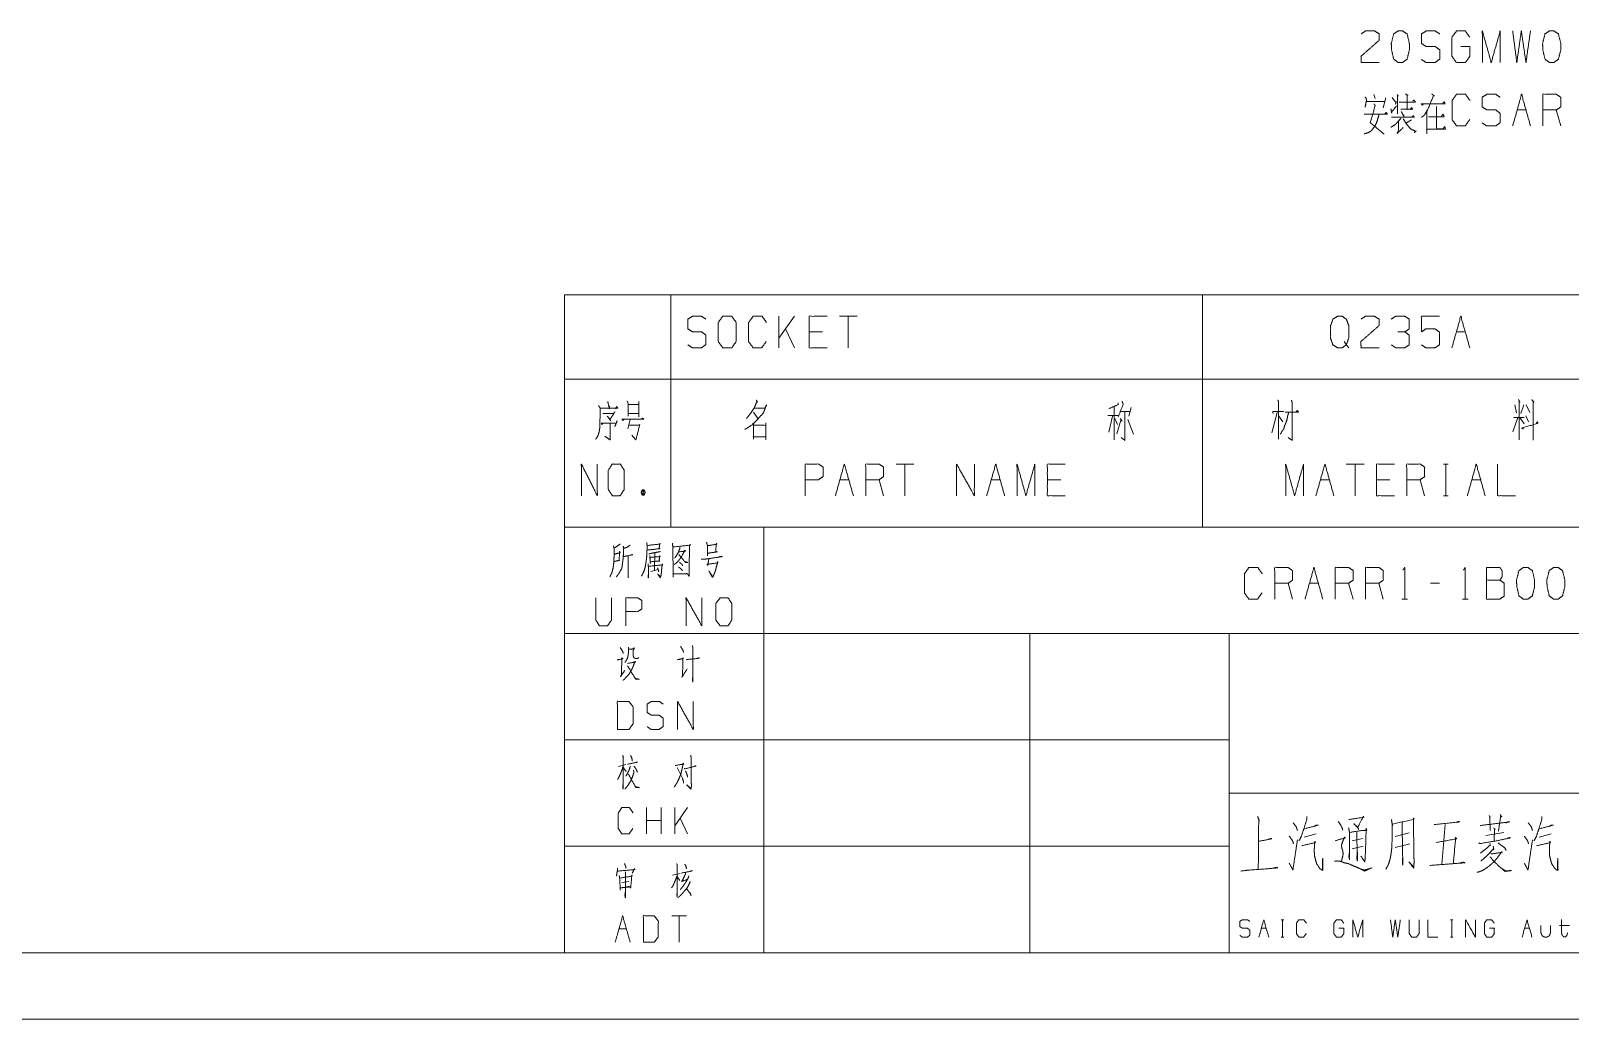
# Model space of a CAD drawing. Header units: millimetres. Extents: x 0 to 420, y 0 to 297.
# Drawn here: x 194.9 to 310.6, y 0 to 74.3 of the extents above; entities that cross this region are included whole.
import ezdxf

# ---------------------------------------------------------------- set-up
doc = ezdxf.new("R2010")
doc.units = ezdxf.units.MM
doc.layers.add('101', color=7, linetype='Continuous', true_color=0xffffff)

msp = doc.modelspace()

# ---------------------------------------------------------------- linework, layer by layer
at = {"layer": '101', "color": 72, "linetype": 'Continuous', "lineweight": 18}
for p, q in [((295.87, 69.51), (295.98, 69.21)), ((295.3, 68.99), (296.68, 68.99)), ((296.77, 69.26), (296.59, 68.51)), ((306.65, 68.36), (307.32, 68.36)), ((309.94, 67.16), (309.6, 68.36)), ((298.71, 67.61), (298.34, 67.39)), ((235, 54.46), (235, 48.11)), ((235, 54.46), (243, 54.46)), ((243, 54.46), (283, 54.46)), ((243, 54.46), (243, 48.11)), ((283, 54.46), (283, 48.11)), ((283, 54.46), (313, 54.46)), ((251.13, 50.48), (251.13, 52.85)), ((252.3, 52.85), (251.13, 51.2)), ((257.02, 52.85), (255.68, 52.85)), ((256.35, 52.85), (256.35, 50.48)), ((252.3, 50.48), (251.62, 51.9)), ((254.41, 51.68), (253.41, 51.68)), ((302.09, 51.68), (302.76, 51.68)), ((235, 48.11), (243, 48.11)), ((235, 48.11), (235, 37)), ((243, 48.11), (283, 48.11)), ((243, 48.11), (243, 37)), ((283, 48.11), (283, 37)), ((283, 48.11), (313, 48.11)), ((240.59, 46.45), (240.59, 45.3)), ((239.76, 46.22), (240.58, 46.22)), ((239.76, 45.53), (240.58, 45.53)), ((249.23, 45.65), (249.55, 45.17)), ((275.88, 45.4), (276.64, 45.4)), ((276.21, 45.35), (275.95, 44.13)), ((276.35, 46.08), (276.35, 43.55)), ((276.39, 45.17), (276.6, 44.7)), ((276.78, 45.68), (277.56, 45.68)), ((276.8, 45.17), (276.94, 44.95)), ((277.63, 45.98), (277.45, 45.35)), ((288.6, 45.62), (288.21, 44.08)), ((288.74, 45.35), (289.04, 44.9)), ((306.72, 45.25), (306.32, 44.17)), ((306.37, 45.25), (307.18, 45.25)), ((306.49, 46.18), (306.62, 45.6)), ((306.87, 45.25), (307.18, 44.77)), ((307.15, 46.18), (306.94, 45.53)), ((307.31, 45.37), (307.52, 44.92)), ((307.33, 46.2), (307.61, 45.62)), ((239.95, 45.08), (239.76, 44.38)), ((239.81, 44.65), (240.59, 44.65)), ((276.87, 45.12), (276.55, 44)), ((277.38, 45.08), (277.79, 43.98)), ((261.28, 41.74), (259.94, 41.74)), ((260.61, 41.74), (260.61, 39.36)), ((295.14, 41.74), (293.8, 41.74)), ((294.47, 41.74), (294.47, 39.36)), ((301.12, 41.74), (301.46, 41.74)), ((301.3, 41.74), (301.3, 39.36)), ((255.72, 40.56), (256.39, 40.56)), ((259, 39.36), (258.67, 40.56)), ((267.1, 40.56), (267.77, 40.56)), ((272.33, 40.56), (271.32, 40.56)), ((291.86, 40.56), (292.53, 40.56)), ((297.08, 40.56), (296.08, 40.56)), ((299.7, 39.36), (299.36, 40.56)), ((303.24, 40.56), (303.91, 40.56)), ((240.85, 39.81), (240.99, 39.39)), ((301.12, 39.36), (301.46, 39.36)), ((235, 37), (243, 37)), ((243, 37), (283, 37)), ((283, 37), (313, 37)), ((241.79, 35.05), (241.78, 33.74)), ((241.5, 33.66), (242.04, 33.81)), ((289.76, 31.58), (289.43, 32.78)), ((291.03, 32.78), (291.7, 32.78)), ((294.32, 31.58), (293.98, 32.78)), ((296.59, 31.58), (296.26, 32.78)), ((300.81, 32.78), (300.14, 32.78)), ((297.98, 31.58), (298.41, 31.58)), ((302.54, 31.58), (302.96, 31.58)), ((239.62, 19.15), (239.06, 19.01)), ((239.43, 18.9), (239.63, 18.63)), ((241.17, 13.94), (241.17, 15.91)), ((242.28, 13.94), (242.28, 15.91)), ((243.29, 13.94), (243.29, 15.91)), ((244.25, 15.91), (243.29, 14.54)), ((244.25, 13.94), (243.7, 15.12)), ((242.28, 14.94), (241.17, 14.94)), ((290.64, 13.69), (291.54, 13.94)), ((298.54, 14.01), (297.49, 13.73)), ((301.25, 14.63), (300.98, 11.62)), ((304.3, 13.8), (305.66, 14.04)), ((308.32, 13.69), (309.22, 13.94)), ((294.25, 13.42), (295.03, 13.59)), ((294.25, 12.8), (295.08, 13)), ((297.47, 12.9), (298.59, 13.18)), ((243.7, 10.96), (243.12, 10.84)), ((243.49, 10.67), (243.68, 10.43)), ((239.32, 10.28), (239.85, 10.36)), ((244.18, 7.77), (243.07, 7.77)), ((243.62, 7.77), (243.62, 5.8)), ((288.91, 7.48), (289.1, 7.48)), ((289.01, 7.48), (289.01, 6.17)), ((301.64, 7.48), (301.83, 7.48)), ((301.74, 7.48), (301.74, 6.17)), ((309.85, 7.04), (310.59, 7.04)), ((239.1, 6.79), (239.66, 6.79)), ((287.41, 6.84), (287.78, 6.84)), ((288.91, 6.17), (289.1, 6.17)), ((301.64, 6.17), (301.83, 6.17)), ((307.21, 6.84), (307.58, 6.84))]:
    msp.add_line(p, q, dxfattribs=at)
at = {"layer": '101', "color": 133, "linetype": 'Continuous', "lineweight": 18}
for p, q in [((235, 37), (235, 5)), ((235, 37), (415, 37)), ((250, 37), (250, 5)), ((235, 29), (415, 29)), ((270, 29), (270, 5)), ((285, 29), (285, 5)), ((235, 21), (285, 21)), ((285, 17), (394, 17)), ((235, 13), (285, 13)), ((25, 5), (415, 5)), ((235, 5), (415, 5)), ((0, 0), (420, 0))]:
    msp.add_line(p, q, dxfattribs=at)
at = {"layer": '101', "color": 72, "linetype": 'Continuous', "lineweight": 18}
for points, knots in [([(294.93, 74.08), (295.25, 74.3), (295.94, 74.3), (296.28, 74.08), (296.28, 73.6), (294.92, 72.4), (294.93, 71.93), (296.28, 71.93)], [0, 0, 0.069691, 0.192976, 0.265273, 0.350228, 0.674741, 0.759753, 1, 1]), ([(298.04, 71.93), (298.38, 72.18), (298.55, 72.88), (298.55, 73.35), (298.38, 74.08), (298.04, 74.3), (297.7, 74.3), (297.37, 74.08), (297.19, 73.35), (297.21, 72.88), (297.37, 72.18), (297.7, 71.93), (298.04, 71.93)], [0, 0, 0.067524, 0.18397, 0.260582, 0.380943, 0.446139, 0.500306, 0.565503, 0.685863, 0.762528, 0.878309, 0.945834, 1, 1]), ([(299.47, 72.15), (299.8, 71.93), (300.49, 71.93), (300.83, 72.18), (300.83, 72.88), (300.49, 73.13), (299.82, 73.13), (299.47, 73.35), (299.47, 74.08), (299.82, 74.3), (300.49, 74.3), (300.83, 74.08)], [0, 0, 0.068037, 0.184056, 0.254519, 0.372335, 0.442798, 0.555842, 0.62637, 0.748394, 0.818922, 0.931966, 1, 1]), ([(302.43, 73.13), (303.11, 73.13), (303.11, 72.4), (302.77, 71.93), (302.08, 71.93), (301.75, 72.4), (301.75, 73.83), (302.1, 74.3), (302.75, 74.3), (303.09, 73.83)], [0, 0, 0.103295, 0.214796, 0.30426, 0.410273, 0.49974, 0.718896, 0.809958, 0.910536, 1, 1]), ([(304.04, 71.93), (304.04, 74.3), (304.71, 71.93), (305.38, 74.3), (305.38, 71.93)], [0, 0, 0.245192, 0.5, 0.754808, 1, 1]), ([(306.32, 74.3), (306.63, 71.93), (306.97, 74.3), (307.32, 71.93), (307.66, 74.3)], [0, 0, 0.249745, 0.499742, 0.750003, 1, 1]), ([(309.42, 71.93), (309.76, 72.18), (309.94, 72.88), (309.94, 73.35), (309.76, 74.08), (309.42, 74.3), (309.09, 74.3), (308.75, 74.08), (308.57, 73.35), (308.59, 72.88), (308.75, 72.18), (309.09, 71.93), (309.42, 71.93)], [0, 0, 0.067524, 0.18397, 0.260582, 0.380943, 0.446139, 0.500306, 0.565503, 0.685863, 0.762528, 0.878309, 0.945834, 1, 1]), ([(297.62, 69.51), (297.74, 69.41), (297.65, 69.49), (297.65, 68.06)], [0, 0, 0.093575, 0.161754, 1, 1]), ([(298.25, 69.56), (298.45, 69.46), (298.38, 69.49), (298.38, 68.41), (297.9, 68.41), (298.82, 68.41), (298.71, 68.54), (298.62, 68.39)], [0, 0, 0.070461, 0.094632, 0.441073, 0.594867, 0.891065, 0.943891, 1, 1]), ([(300.23, 69.56), (300.44, 69.41), (300.37, 69.46), (299.91, 68.34), (299.73, 68.06), (299.65, 67.94), (299.45, 67.81)], [0, 0, 0.114303, 0.152408, 0.687106, 0.830944, 0.898298, 1, 1]), ([(303.09, 67.64), (302.75, 67.16), (302.1, 67.16), (301.76, 67.64), (301.76, 69.06), (302.1, 69.54), (302.77, 69.54), (303.11, 69.06)], [0, 0, 0.114567, 0.243365, 0.357935, 0.638584, 0.753154, 0.885433, 1, 1]), ([(304.02, 67.39), (304.36, 67.16), (305.05, 67.16), (305.38, 67.41), (305.38, 68.11), (305.05, 68.36), (304.38, 68.36), (304.02, 68.59), (304.02, 69.31), (304.38, 69.54), (305.05, 69.54), (305.38, 69.31)], [0, 0, 0.068034, 0.184053, 0.254519, 0.372335, 0.4428, 0.555845, 0.626369, 0.748394, 0.818919, 0.931963, 1, 1]), ([(308.59, 67.16), (308.59, 69.54), (309.6, 69.54), (309.94, 69.31), (309.94, 68.59), (309.6, 68.36), (308.59, 68.36)], [0, 0, 0.400951, 0.571036, 0.639277, 0.761674, 0.829915, 1, 1]), ([(295.23, 69.34), (295.34, 69.14), (295.22, 68.56)], [0, 0, 0.277924, 1, 1]), ([(295.89, 68.81), (295.98, 68.69), (295.61, 67.41), (296.65, 66.54)], [0, 0, 0.053862, 0.521062, 1, 1]), ([(297.16, 68.44), (297.23, 68.11), (297.21, 68.21), (297.58, 68.66)], [0, 0, 0.326887, 0.426695, 1, 1]), ([(297.25, 69.29), (297.55, 68.91), (297.55, 68.99), (297.51, 68.79)], [0, 0, 0.633423, 0.732282, 1, 1]), ([(297.79, 68.94), (299, 68.94), (298.89, 69.11), (298.8, 69.01)], [0, 0, 0.780463, 0.913335, 1, 1]), ([(299.61, 68.81), (299.52, 68.71), (299.45, 68.81), (301.24, 68.81), (301.17, 68.99), (301.06, 68.86)], [0, 0, 0.055755, 0.106916, 0.852672, 0.931517, 1, 1]), ([(299.86, 68.34), (299.86, 66.56), (299.86, 66.91), (301.27, 66.91), (301.2, 67.11), (301.09, 66.94), (300.6, 66.94), (300.6, 68.64), (300.6, 67.84), (299.98, 67.84), (301.17, 67.84), (301.08, 68.04), (300.95, 67.89)], [0, 0, 0.193638, 0.23182, 0.386074, 0.409216, 0.43154, 0.485529, 0.670984, 0.758257, 0.825744, 0.954935, 0.978789, 1, 1]), ([(295.15, 68.04), (296.88, 68.04), (296.81, 68.19), (296.7, 68.04)], [0, 0, 0.832092, 0.911755, 1, 1]), ([(296.26, 67.99), (296.12, 67.51), (296.01, 67.24), (295.71, 66.81), (295.48, 66.66), (295.15, 66.56)], [0, 0, 0.256042, 0.40831, 0.677216, 0.81898, 1, 1]), ([(297.92, 67.74), (297.63, 67.41), (297.49, 67.26), (297.16, 67.06)], [0, 0, 0.419151, 0.619719, 1, 1]), ([(297.21, 67.81), (298.92, 67.81), (298.84, 67.94), (298.75, 67.84)], [0, 0, 0.856803, 0.93331, 1, 1]), ([(297.72, 67.49), (297.72, 66.76), (297.62, 66.59), (298.09, 67.04)], [0, 0, 0.457256, 0.586308, 1, 1]), ([(297.95, 68.24), (298.09, 67.94), (298.13, 67.99), (298.13, 67.84)], [0, 0, 0.610916, 0.723703, 1, 1]), ([(298.09, 67.69), (298.34, 67.29), (298.64, 66.94), (299, 66.76), (299.07, 66.79), (298.92, 66.66)], [0, 0, 0.295858, 0.58601, 0.834127, 0.881293, 1, 1]), ([(244.28, 50.7), (244.62, 50.48), (245.31, 50.48), (245.64, 50.73), (245.64, 51.43), (245.31, 51.68), (244.63, 51.68), (244.28, 51.9), (244.28, 52.63), (244.63, 52.85), (245.31, 52.85), (245.64, 52.63)], [0, 0, 0.068034, 0.184053, 0.254519, 0.372335, 0.442801, 0.555845, 0.62637, 0.748394, 0.818919, 0.931963, 1, 1]), ([(246.91, 50.48), (247.58, 50.48), (247.92, 50.95), (247.92, 52.38), (247.58, 52.85), (246.91, 52.85), (246.56, 52.38), (246.56, 50.95), (246.91, 50.48)], [0, 0, 0.102684, 0.191619, 0.409477, 0.498411, 0.601095, 0.691619, 0.909477, 1, 1]), ([(250.18, 50.95), (249.84, 50.48), (249.19, 50.48), (248.85, 50.95), (248.85, 52.38), (249.19, 52.85), (249.86, 52.85), (250.2, 52.38)], [0, 0, 0.114567, 0.243366, 0.357935, 0.638584, 0.753154, 0.885433, 1, 1]), ([(254.75, 50.48), (253.41, 50.48), (253.41, 52.85), (254.75, 52.85)], [0, 0, 0.26539, 0.73461, 1, 1]), ([(293.65, 50.95), (293.81, 50.7), (293.48, 50.48), (293.14, 50.48), (292.8, 50.7), (292.63, 51.18), (292.63, 52.15), (292.8, 52.63), (293.14, 52.85), (293.48, 52.85), (293.81, 52.63), (293.99, 52.15), (293.99, 51.2), (293.81, 50.7), (293.99, 50.48)], [0, 0, 0.043279, 0.102317, 0.151367, 0.210407, 0.284429, 0.426831, 0.500853, 0.559894, 0.608944, 0.667982, 0.742004, 0.880755, 0.958211, 1, 1]), ([(294.92, 52.63), (295.24, 52.85), (295.93, 52.85), (296.27, 52.63), (296.27, 52.15), (294.9, 50.95), (294.92, 50.48), (296.27, 50.48)], [0, 0, 0.069691, 0.192979, 0.265274, 0.350227, 0.674741, 0.759752, 1, 1]), ([(298.21, 51.68), (298.54, 51.9), (298.54, 52.63), (298.21, 52.85), (297.52, 52.85), (297.18, 52.63)], [0, 0, 0.153872, 0.429851, 0.583723, 0.846122, 1, 1]), ([(299.46, 50.7), (299.79, 50.48), (300.48, 50.48), (300.82, 50.7), (300.82, 51.65), (300.48, 51.9), (299.79, 51.9), (299.46, 51.68), (299.46, 52.85), (300.82, 52.85)], [0, 0, 0.062229, 0.168345, 0.230571, 0.376816, 0.441264, 0.547379, 0.609609, 0.79049, 1, 1]), ([(297.2, 50.7), (297.52, 50.48), (298.21, 50.48), (298.54, 50.7), (298.54, 51.43), (298.21, 51.68), (297.69, 51.68)], [0, 0, 0.124123, 0.34369, 0.472445, 0.703376, 0.836727, 1, 1]), ([(238.25, 46.45), (238.36, 46), (238.39, 46.08), (238.35, 45.9)], [0, 0, 0.638265, 0.750293, 1, 1]), ([(239.7, 46.47), (239.78, 46.38), (239.78, 45.35)], [0, 0, 0.110318, 1, 1]), ([(249.43, 46.55), (249.53, 46.38), (249.48, 46.45), (249.28, 45.98), (249.05, 45.62), (248.7, 45.17)], [0, 0, 0.113643, 0.164652, 0.449685, 0.682203, 1, 1]), ([(276.64, 46.35), (276.64, 46.2), (275.95, 45.9)], [0, 0, 0.166335, 1, 1]), ([(276.94, 46.47), (277.03, 46.22), (276.64, 45.28)], [0, 0, 0.205285, 1, 1]), ([(288.64, 46.55), (288.71, 46.45), (288.71, 43.6)], [0, 0, 0.041199, 1, 1]), ([(289.68, 46.53), (289.73, 46.38), (289.73, 43.53), (289.43, 43.73)], [0, 0, 0.047209, 0.892896, 1, 1]), ([(306.76, 46.58), (306.87, 46.38), (306.81, 46.45), (306.81, 43.55)], [0, 0, 0.070344, 0.098885, 1, 1]), ([(307.75, 46.58), (307.93, 46.38), (307.86, 46.45), (307.86, 43.53)], [0, 0, 0.081006, 0.11229, 1, 1]), ([(237.56, 46.13), (237.69, 45.95), (237.66, 44.45), (237.59, 44.08), (237.48, 43.78), (237.34, 43.6)], [0, 0, 0.081566, 0.649824, 0.793832, 0.914832, 1, 1]), ([(237.7, 45.95), (239.01, 45.95), (238.93, 46.08), (238.85, 45.9)], [0, 0, 0.79327, 0.883171, 1, 1]), ([(237.89, 45.55), (238.71, 45.55), (238.8, 45.68), (238.41, 45.08), (238.5, 44.95), (238.22, 45.35)], [0, 0, 0.349352, 0.41636, 0.723317, 0.790325, 1, 1]), ([(239.46, 45.08), (239.41, 45), (239.32, 45.12), (240.97, 45.12), (240.87, 45.2), (240.76, 45.08)], [0, 0, 0.040633, 0.112439, 0.86841, 0.923643, 1, 1]), ([(249.32, 45.95), (250.08, 45.95), (250.2, 46.18), (249.97, 45.6), (249.55, 45.12), (249.14, 44.7), (248.56, 44.33)], [0, 0, 0.213824, 0.286066, 0.460275, 0.639447, 0.80491, 1, 1]), ([(277.15, 45.68), (277.15, 43.53), (276.87, 43.73)], [0, 0, 0.861245, 1, 1]), ([(288.3, 45.53), (288.28, 45.68), (289.1, 45.68)], [0, 0, 0.156667, 1, 1]), ([(289.47, 45.62), (289.4, 45.37), (289.36, 45.15), (289.29, 44.9), (289.18, 44.65), (289.1, 44.38), (288.95, 44.17), (288.85, 43.98)], [0, 0, 0.146031, 0.274053, 0.420084, 0.572724, 0.735083, 0.872755, 1, 1]), ([(289.22, 45.65), (290.21, 45.65), (290.12, 45.78), (290.01, 45.65)], [0, 0, 0.757413, 0.874554, 1, 1]), ([(237.91, 44.83), (237.81, 44.7), (237.77, 44.8), (238.91, 44.8), (238.96, 45), (238.79, 44.55)], [0, 0, 0.074524, 0.127161, 0.67261, 0.770465, 1, 1]), ([(238.44, 44.83), (238.44, 43.55), (238.03, 43.83)], [0, 0, 0.721581, 1, 1]), ([(240.67, 44.73), (240.37, 43.55), (240.07, 43.9)], [0, 0, 0.725031, 1, 1]), ([(249.16, 44.8), (249.21, 44.73), (249.21, 43.6), (249.21, 43.78), (250.15, 43.78), (250.15, 43.55), (250.15, 44.83), (250.15, 44.65), (249.25, 44.65)], [0, 0, 0.018725, 0.248079, 0.283757, 0.474741, 0.520613, 0.780549, 0.816226, 1, 1]), ([(307.15, 44.5), (307.1, 44.38), (306.99, 44.45), (308.23, 44.8), (308.17, 44.92), (308.1, 44.77)], [0, 0, 0.073272, 0.143369, 0.837239, 0.91051, 1, 1]), ([(236.28, 39.36), (236.28, 41.74), (237.47, 39.36), (237.47, 41.74)], [0, 0, 0.320621, 0.679379, 1, 1]), ([(238.6, 39.36), (239.2, 39.36), (239.5, 39.84), (239.5, 41.26), (239.2, 41.74), (238.6, 41.74), (238.29, 41.26), (238.29, 39.84), (238.6, 39.36)], [0, 0, 0.094594, 0.183574, 0.409674, 0.498654, 0.593248, 0.683574, 0.909674, 1, 1]), ([(253.11, 39.36), (253.11, 41.74), (254.11, 41.74), (254.45, 41.51), (254.45, 40.79), (254.1, 40.56), (253.11, 40.56)], [0, 0, 0.401146, 0.571314, 0.639588, 0.762043, 0.832817, 1, 1]), ([(257.66, 39.36), (257.66, 41.74), (258.67, 41.74), (259, 41.51), (259, 40.79), (258.67, 40.56), (257.66, 40.56)], [0, 0, 0.400952, 0.571034, 0.639278, 0.761674, 0.829918, 1, 1]), ([(264.49, 39.36), (264.49, 41.74), (265.83, 39.36), (265.83, 41.74)], [0, 0, 0.317574, 0.682426, 1, 1]), ([(269.04, 39.36), (269.04, 41.74), (269.71, 39.36), (270.38, 41.74), (270.38, 39.36)], [0, 0, 0.245192, 0.5, 0.754808, 1, 1]), ([(272.66, 39.36), (271.32, 39.36), (271.32, 41.74), (272.66, 41.74)], [0, 0, 0.26539, 0.73461, 1, 1]), ([(289.25, 39.36), (289.25, 41.74), (289.92, 39.36), (290.59, 41.74), (290.59, 39.36)], [0, 0, 0.245192, 0.5, 0.754808, 1, 1]), ([(297.42, 39.36), (296.08, 39.36), (296.08, 41.74), (297.42, 41.74)], [0, 0, 0.26539, 0.73461, 1, 1]), ([(298.35, 39.36), (298.35, 41.74), (299.36, 41.74), (299.7, 41.51), (299.7, 40.79), (299.36, 40.56), (298.35, 40.56)], [0, 0, 0.400952, 0.571034, 0.639278, 0.761674, 0.829918, 1, 1]), ([(305.18, 41.74), (305.18, 39.36), (306.53, 39.36)], [0, 0, 0.638733, 1, 1]), ([(240.85, 39.39), (240.99, 39.39), (241.07, 39.61), (240.99, 39.81), (240.85, 39.81), (240.77, 39.61), (240.85, 39.39), (240.99, 39.81)], [0, 0, 0.086283, 0.23189, 0.363169, 0.449452, 0.580731, 0.726338, 1, 1]), ([(239.2, 35.73), (239.14, 35.69), (238.72, 35.4), (238.69, 35.58), (238.73, 35.4), (238.73, 34.83), (238.72, 34.47), (238.7, 34.23), (238.67, 33.99), (238.62, 33.77), (238.56, 33.55), (238.48, 33.39), (238.42, 33.26)], [0, 0, 0.024363, 0.186803, 0.243942, 0.302154, 0.485023, 0.597668, 0.675195, 0.753199, 0.825098, 0.898191, 0.953346, 1, 1]), ([(238.76, 34.41), (238.8, 34.43), (239.15, 34.5), (239.11, 34.47), (239.15, 35.16), (239.19, 35.07), (238.75, 34.96)], [0, 0, 0.022681, 0.239273, 0.269981, 0.676983, 0.732557, 1, 1]), ([(239.94, 35.64), (239.69, 35.47), (239.45, 35.4), (239.42, 35.58), (239.45, 35.31), (239.44, 35.05), (239.42, 34.76), (239.4, 34.52), (239.37, 34.3), (239.34, 34.05), (239.3, 33.88), (239.22, 33.74), (239.14, 33.59), (239.06, 33.46), (238.98, 33.35), (238.9, 33.26)], [0, 0, 0.096323, 0.172941, 0.229419, 0.31342, 0.396988, 0.487497, 0.564126, 0.634338, 0.711439, 0.768976, 0.817389, 0.871907, 0.92032, 0.962889, 1, 1]), ([(239.44, 34.78), (240.14, 34.92), (240.09, 34.94), (240.01, 34.89)], [0, 0, 0.834819, 0.895271, 1, 1]), ([(239.79, 34.83), (239.79, 33.19), (239.78, 33.3), (239.79, 33.48)], [0, 0, 0.849785, 0.907773, 1, 1]), ([(241.2, 35.84), (241.21, 35.64), (241.21, 35.29), (241.2, 34.96), (241.18, 34.74), (241.15, 34.45), (241.11, 34.21), (241.06, 33.94), (241, 33.74), (240.92, 33.55), (240.79, 33.3)], [0, 0, 0.076501, 0.212087, 0.339339, 0.424292, 0.535104, 0.630036, 0.733301, 0.813244, 0.895184, 1, 1]), ([(241.25, 35.62), (242.21, 35.73), (242.17, 35.78), (242.12, 35.38), (242.2, 35.38), (241.23, 35.27)], [0, 0, 0.39108, 0.416924, 0.577585, 0.60892, 1, 1]), ([(242.2, 35.18), (242.15, 35.14), (241.76, 35.07), (241.54, 35.03), (241.34, 34.98)], [0, 0, 0.07226, 0.516589, 0.766867, 1, 1]), ([(241.42, 34.87), (241.43, 34.72), (241.46, 34.27), (241.45, 34.39), (242.18, 34.45), (242.12, 34.45), (242.17, 34.85), (242.2, 34.78), (241.43, 34.72)], [0, 0, 0.056492, 0.217482, 0.258029, 0.525926, 0.548635, 0.694164, 0.720796, 1, 1]), ([(243.12, 35.8), (243.15, 35.51), (243.18, 33.24), (243.17, 33.48), (244.27, 33.48), (244.2, 33.5), (244.04, 33.48)], [0, 0, 0.069512, 0.617083, 0.675676, 0.942511, 0.962039, 1, 1]), ([(243.17, 35.51), (244.48, 35.64), (244.43, 35.71), (244.4, 35.51), (244.38, 33.52), (244.37, 33.3), (244.26, 33.48)], [0, 0, 0.32813, 0.348326, 0.398409, 0.893176, 0.948286, 1, 1]), ([(243.6, 35.16), (243.66, 35.14), (244.1, 35.2), (244.06, 35.27), (243.85, 34.85), (243.7, 34.63), (243.56, 34.45), (243.42, 34.3), (243.26, 34.19)], [0, 0, 0.033928, 0.260451, 0.302015, 0.540804, 0.679359, 0.795007, 0.902031, 1, 1]), ([(243.68, 35.49), (243.68, 35.38), (243.54, 35.05), (243.37, 34.78), (243.29, 34.67)], [0, 0, 0.119857, 0.510439, 0.853216, 1, 1]), ([(243.57, 34.92), (243.62, 34.92), (244.1, 34.34), (244.27, 34.34), (244.1, 34.39), (244.02, 34.43)], [0, 0, 0.037884, 0.645156, 0.784053, 0.927468, 1, 1]), ([(245.27, 34.58), (245.48, 34.58), (245.88, 34.63), (246.88, 34.78), (246.77, 34.8), (246.61, 34.76)], [0, 0, 0.107045, 0.322389, 0.855631, 0.914429, 1, 1]), ([(245.69, 35.86), (245.76, 35.6), (245.76, 34.83), (245.76, 35.03), (246.51, 35.14), (246.38, 35.14), (246.41, 35.69), (246.43, 35.78), (246.46, 35.71), (246.35, 35.69), (245.76, 35.6)], [0, 0, 0.076615, 0.294118, 0.350048, 0.563217, 0.598361, 0.753969, 0.779212, 0.799823, 0.831203, 1, 1]), ([(241.29, 34.23), (241.31, 34.03), (241.32, 33.52), (241.31, 33.19), (241.29, 33.28), (241.32, 33.5)], [0, 0, 0.147471, 0.523365, 0.768668, 0.835023, 1, 1]), ([(241.32, 34.05), (242.39, 34.16), (242.35, 34.23), (242.34, 34.12), (242.29, 33.61), (242.28, 33.41), (242.21, 33.19), (242.01, 33.48), (242.23, 33.26)], [0, 0, 0.374083, 0.399749, 0.43883, 0.61759, 0.687459, 0.767887, 0.891105, 1, 1]), ([(242, 33.94), (242.06, 33.77), (242.09, 33.63)], [0, 0, 0.579215, 1, 1]), ([(243.59, 33.99), (243.79, 33.83), (243.88, 33.72)], [0, 0, 0.637944, 1, 1]), ([(243.65, 34.36), (243.82, 34.21), (243.9, 34.1)], [0, 0, 0.630834, 1, 1]), ([(245.87, 34.63), (245.76, 34.1), (245.72, 34.19), (246.55, 34.32), (246.51, 34.41), (246.51, 34.32), (246.41, 33.94), (246.35, 33.7), (246.27, 33.5), (246.21, 33.35), (246.16, 33.24), (246.13, 33.22), (245.85, 33.72), (246.15, 33.26)], [0, 0, 0.136367, 0.159976, 0.371153, 0.396349, 0.418608, 0.516111, 0.579315, 0.633124, 0.675136, 0.705359, 0.714999, 0.861275, 1, 1]), ([(287.47, 32.06), (287.13, 31.58), (286.48, 31.58), (286.14, 32.06), (286.14, 33.48), (286.48, 33.96), (287.15, 33.96), (287.49, 33.48)], [0, 0, 0.114567, 0.243366, 0.357935, 0.638584, 0.753154, 0.885433, 1, 1]), ([(288.42, 31.58), (288.42, 33.96), (289.43, 33.96), (289.76, 33.73), (289.76, 33.01), (289.43, 32.78), (288.42, 32.78)], [0, 0, 0.400951, 0.571036, 0.639278, 0.761673, 0.829915, 1, 1]), ([(290.7, 31.58), (291.37, 33.96), (292.04, 31.58)], [0, 0, 0.499999, 1, 1]), ([(292.97, 31.58), (292.97, 33.96), (293.98, 33.96), (294.32, 33.73), (294.32, 33.01), (293.98, 32.78), (292.97, 32.78)], [0, 0, 0.400952, 0.571033, 0.639278, 0.761674, 0.829918, 1, 1]), ([(295.25, 31.58), (295.25, 33.96), (296.26, 33.96), (296.59, 33.73), (296.59, 33.01), (296.26, 32.78), (295.25, 32.78)], [0, 0, 0.400952, 0.571033, 0.639278, 0.761674, 0.829918, 1, 1]), ([(298.06, 33.76), (298.2, 33.96), (298.2, 31.58)], [0, 0, 0.093491, 1, 1]), ([(302.61, 33.76), (302.75, 33.96), (302.75, 31.58)], [0, 0, 0.093487, 1, 1]), ([(304.35, 33.01), (304.35, 33.96), (305.36, 33.96), (305.52, 33.73), (305.52, 33.26), (305.36, 33.01), (304.35, 33.01), (304.35, 31.58), (305.34, 31.58), (305.68, 31.81), (305.68, 32.78), (305.36, 33.01)], [0, 0, 0.115917, 0.238845, 0.272468, 0.330427, 0.366583, 0.489512, 0.663388, 0.78416, 0.833484, 0.952452, 1, 1]), ([(307.46, 31.58), (307.8, 31.83), (307.97, 32.53), (307.97, 33.01), (307.8, 33.73), (307.46, 33.96), (307.13, 33.96), (306.79, 33.73), (306.61, 33.01), (306.63, 32.53), (306.79, 31.83), (307.13, 31.58), (307.46, 31.58)], [0, 0, 0.067524, 0.18397, 0.260583, 0.380943, 0.446139, 0.500306, 0.565503, 0.685862, 0.762528, 0.878309, 0.945833, 1, 1]), ([(309.74, 31.58), (310.07, 31.83), (310.25, 32.53), (310.25, 33.01), (310.07, 33.73), (309.74, 33.96), (309.4, 33.96), (309.07, 33.73), (308.89, 33.01), (308.91, 32.53), (309.07, 31.83), (309.4, 31.58), (309.74, 31.58)], [0, 0, 0.067524, 0.18397, 0.260583, 0.380943, 0.446139, 0.500306, 0.565503, 0.685862, 0.762528, 0.878309, 0.945833, 1, 1]), ([(237.36, 31.68), (237.36, 30), (237.64, 29.58), (238.23, 29.58), (238.54, 30), (238.54, 31.68)], [0, 0, 0.33715, 0.438599, 0.557782, 0.66285, 1, 1]), ([(239.62, 29.58), (239.62, 31.68), (240.51, 31.68), (240.81, 31.48), (240.81, 30.84), (240.49, 30.64), (239.62, 30.64)], [0, 0, 0.401145, 0.571312, 0.639588, 0.762043, 0.832818, 1, 1]), ([(244.15, 29.58), (244.15, 31.68), (245.33, 29.58), (245.33, 31.68)], [0, 0, 0.317575, 0.682425, 1, 1]), ([(246.71, 29.58), (247.3, 29.58), (247.59, 30), (247.59, 31.26), (247.3, 31.68), (246.71, 31.68), (246.39, 31.26), (246.39, 30), (246.71, 29.58)], [0, 0, 0.102684, 0.19162, 0.409478, 0.498414, 0.601098, 0.69162, 0.909478, 1, 1]), ([(239.2, 27.94), (239.39, 27.63), (239.42, 27.5)], [0, 0, 0.726452, 1, 1]), ([(239.81, 27.98), (239.82, 27.78), (239.82, 27.56), (239.79, 27.37), (239.75, 27.17), (239.68, 27.03), (239.62, 26.92), (239.54, 26.81)], [0, 0, 0.161539, 0.340478, 0.503498, 0.668955, 0.787647, 0.890428, 1, 1]), ([(239.84, 27.81), (240.26, 27.85), (240.23, 27.92), (240.18, 27.74), (240.18, 27.59), (240.18, 27.3), (240.2, 27.23), (240.23, 27.17), (240.29, 27.14), (240.37, 27.12), (240.48, 27.12), (240.54, 27.14), (240.59, 27.19)], [0, 0, 0.256861, 0.301243, 0.412007, 0.505689, 0.679669, 0.720918, 0.765306, 0.805452, 0.854617, 0.920845, 0.960991, 1, 1]), ([(243.74, 28.03), (243.93, 27.7), (243.96, 27.56)], [0, 0, 0.736529, 1, 1]), ([(244.63, 28.09), (244.65, 27.94), (244.65, 25.36), (244.63, 25.53), (244.65, 25.75)], [0, 0, 0.049515, 0.872926, 0.929447, 1, 1]), ([(238.96, 27.01), (239.39, 27.1), (239.32, 27.19), (239.31, 27.01), (239.29, 25.84), (239.21, 25.75), (239.54, 26.22)], [0, 0, 0.167422, 0.209474, 0.278414, 0.733408, 0.779231, 1, 1]), ([(239.75, 26.75), (240.35, 26.86), (240.31, 26.92), (240.17, 26.53), (240.09, 26.35), (240.01, 26.2), (239.89, 26), (239.75, 25.82), (239.6, 25.67), (239.5, 25.55), (239.4, 25.49)], [0, 0, 0.254941, 0.288363, 0.462053, 0.541623, 0.612966, 0.709673, 0.80267, 0.888733, 0.952733, 1, 1]), ([(243.51, 27.03), (243.94, 27.12), (243.91, 27.17), (243.88, 25.8), (243.82, 25.71), (244.24, 26.33)], [0, 0, 0.163595, 0.183435, 0.685805, 0.725489, 1, 1]), ([(244.15, 27.03), (245.16, 27.14), (245.1, 27.17), (244.97, 27.12)], [0, 0, 0.837047, 0.891364, 1, 1]), ([(239.73, 26.55), (239.76, 26.55), (240.34, 25.58), (240.63, 25.55), (240.34, 25.62), (240.26, 25.71)], [0, 0, 0.016597, 0.617583, 0.775731, 0.937327, 1, 1]), ([(238.98, 21.79), (239.85, 21.79), (240.17, 22.21), (240.17, 23.47), (239.85, 23.89), (238.98, 23.89), (238.98, 21.79)], [0, 0, 0.142136, 0.227161, 0.43179, 0.516816, 0.658952, 1, 1]), ([(241.23, 21.99), (241.52, 21.79), (242.13, 21.79), (242.43, 22.01), (242.43, 22.63), (242.13, 22.85), (241.54, 22.85), (241.23, 23.05), (241.23, 23.69), (241.54, 23.89), (242.13, 23.89), (242.43, 23.69)], [0, 0, 0.068036, 0.184055, 0.254519, 0.372335, 0.4428, 0.555844, 0.62637, 0.748394, 0.81892, 0.931964, 1, 1]), ([(243.51, 21.79), (243.51, 23.89), (244.69, 21.79), (244.69, 23.89)], [0, 0, 0.317575, 0.682425, 1, 1]), ([(239.37, 19.83), (239.44, 19.71), (239.41, 19.75), (239.41, 17.31), (239.38, 17.45), (239.41, 17.66)], [0, 0, 0.048142, 0.065074, 0.880813, 0.930182, 1, 1]), ([(239.97, 19.83), (240.06, 19.65), (240.09, 19.52), (240.09, 19.4)], [0, 0, 0.449924, 0.728677, 1, 1]), ([(244.5, 19.85), (244.53, 19.63), (244.53, 18.05), (244.55, 17.54), (244.53, 17.33), (244.52, 17.29), (244.2, 17.62), (244.52, 17.33)], [0, 0, 0.066217, 0.519982, 0.669307, 0.729162, 0.741827, 0.875056, 1, 1]), ([(239.41, 19.01), (239.32, 18.72), (239.22, 18.47), (239.12, 18.24), (239, 18.03)], [0, 0, 0.285939, 0.539663, 0.775435, 1, 1]), ([(240.2, 18.72), (240.22, 18.55), (240.13, 18.26), (240.04, 18.03), (239.94, 17.85), (239.76, 17.56), (239.66, 17.43), (239.53, 17.31)], [0, 0, 0.103476, 0.291956, 0.443856, 0.576191, 0.787107, 0.887318, 1, 1]), ([(239.94, 19.03), (239.92, 18.86), (239.78, 18.57), (239.68, 18.36), (239.62, 18.28)], [0, 0, 0.201933, 0.596284, 0.876828, 1, 1]), ([(239.75, 19.17), (240.49, 19.32), (240.44, 19.34), (240.36, 19.29)], [0, 0, 0.838754, 0.907252, 1, 1]), ([(240.22, 19.03), (240.39, 18.8), (240.44, 18.69), (240.49, 18.57)], [0, 0, 0.535199, 0.744449, 1, 1]), ([(243.33, 19.07), (243.98, 19.19), (243.93, 19.25), (243.89, 19.01), (243.83, 18.76), (243.77, 18.49), (243.65, 18.16), (243.52, 17.89), (243.51, 17.85), (243.39, 17.66), (243.25, 17.45)], [0, 0, 0.244428, 0.272774, 0.366789, 0.461906, 0.564547, 0.695473, 0.807142, 0.823507, 0.905515, 1, 1]), ([(243.48, 18.92), (243.87, 18.12), (243.95, 17.89), (243.96, 17.74)], [0, 0, 0.70022, 0.886543, 1, 1]), ([(244.01, 18.84), (244.05, 18.82), (244.9, 19.03), (244.84, 19.05), (244.78, 19.01)], [0, 0, 0.045965, 0.873307, 0.932104, 1, 1]), ([(244.11, 18.65), (244.24, 18.34), (244.25, 18.2)], [0, 0, 0.698424, 1, 1]), ([(239.81, 18.43), (239.85, 18.38), (240.36, 17.43), (240.64, 17.41), (240.38, 17.47), (240.3, 17.56)], [0, 0, 0.033497, 0.633662, 0.788434, 0.938664, 1, 1]), ([(240.14, 14.34), (239.87, 13.94), (239.32, 13.94), (239.05, 14.34), (239.05, 15.52), (239.32, 15.91), (239.88, 15.91), (240.16, 15.52)], [0, 0, 0.114569, 0.243366, 0.357935, 0.638584, 0.753153, 0.885431, 1, 1]), ([(287.13, 15.25), (287.27, 14.9), (287.23, 15.01), (287.2, 14.28), (287.2, 12.25), (287.18, 11.28)], [0, 0, 0.088891, 0.116032, 0.287978, 0.770794, 1, 1]), ([(290.83, 15.25), (290.83, 15.01), (290.59, 14.25), (290.42, 13.73), (290.25, 13.42)], [0, 0, 0.124612, 0.535976, 0.817159, 1, 1]), ([(294, 15.01), (295.13, 15.18), (295.1, 15.25), (294.66, 14.42), (294.37, 14.7), (294.69, 14.38), (294.74, 14.25)], [0, 0, 0.361753, 0.385074, 0.683733, 0.811934, 0.953357, 1, 1]), ([(297.27, 14.66), (298.91, 15.04), (298.86, 15.14), (298.86, 14.63), (298.88, 13.21), (298.88, 12.38), (298.91, 11.87), (298.88, 11.52), (298.88, 11.35), (298.52, 11.83), (298.86, 11.45)], [0, 0, 0.250211, 0.267275, 0.344454, 0.55544, 0.678925, 0.756189, 0.80777, 0.833496, 0.923863, 1, 1]), ([(304.54, 15.32), (304.64, 15.18), (304.59, 15.18), (304.64, 14.18)], [0, 0, 0.138589, 0.178592, 1, 1]), ([(305.37, 15.39), (305.51, 15.21), (305.42, 15.28), (305.25, 14.14)], [0, 0, 0.151118, 0.230947, 1, 1]), ([(308.51, 15.25), (308.51, 15.01), (308.27, 14.25), (308.1, 13.73), (307.93, 13.42)], [0, 0, 0.124612, 0.535976, 0.817159, 1, 1]), ([(289.81, 14.76), (290.03, 14.49), (290.08, 14.35), (290.13, 14.18)], [0, 0, 0.519919, 0.73571, 1, 1]), ([(290.66, 14.32), (291.71, 14.59), (291.54, 14.59), (291.37, 14.49)], [0, 0, 0.745411, 0.862774, 1, 1]), ([(293.2, 14.87), (293.47, 14.45), (293.54, 14.21)], [0, 0, 0.661595, 1, 1]), ([(293.98, 14.38), (294.05, 14.01), (294.05, 12), (294, 12.25), (294.05, 12.59)], [0, 0, 0.129595, 0.800553, 0.883167, 1, 1]), ([(294.05, 14.04), (294.93, 14.18), (295.35, 14.21), (295.3, 14.35), (295.27, 13.28), (295.25, 12.63), (295.22, 12.07), (295.2, 11.83), (294.91, 12.25)], [0, 0, 0.19844, 0.29133, 0.324006, 0.56283, 0.709269, 0.832622, 0.88681, 1, 1]), ([(294.61, 14.07), (294.61, 13.21), (294.64, 12.38), (294.64, 11.9), (294.59, 12.14), (294.64, 12.56)], [0, 0, 0.304008, 0.595981, 0.766226, 0.853067, 1, 1]), ([(297.2, 15.01), (297.27, 14.59), (297.25, 14.18), (297.25, 13.45), (297.22, 12.8), (297.17, 12.42), (297.1, 12.04), (296.98, 11.66), (296.88, 11.45), (296.78, 11.28)], [0, 0, 0.110336, 0.219176, 0.409317, 0.581468, 0.681885, 0.783317, 0.887931, 0.947989, 1, 1]), ([(298, 14.8), (298.05, 12.07), (298.05, 11.59), (298.03, 11.8), (298.05, 12.21)], [0, 0, 0.711345, 0.837386, 0.891777, 1, 1]), ([(300.42, 14.63), (302.34, 14.83), (302.25, 14.87), (302.08, 14.8)], [0, 0, 0.870762, 0.917258, 1, 1]), ([(303.88, 14.56), (306.08, 14.83), (305.95, 14.83), (305.81, 14.76)], [0, 0, 0.886329, 0.935184, 1, 1]), ([(304.9, 14.38), (305, 14.28), (304.95, 14.25), (304.93, 13.42)], [0, 0, 0.138047, 0.196037, 1, 1]), ([(307.49, 14.76), (307.71, 14.49), (307.76, 14.35), (307.81, 14.18)], [0, 0, 0.519919, 0.73571, 1, 1]), ([(308.34, 14.32), (309.39, 14.59), (309.22, 14.59), (309.05, 14.49)], [0, 0, 0.745418, 0.86277, 1, 1]), ([(287.23, 13.38), (288.2, 13.56), (288.13, 13.59), (287.96, 13.52)], [0, 0, 0.788943, 0.853361, 1, 1]), ([(289.52, 13.76), (289.74, 13.45), (289.79, 13.35), (289.83, 13.18)], [0, 0, 0.564231, 0.734008, 1, 1]), ([(289.52, 11.73), (289.79, 11.21), (290.13, 13.49)], [0, 0, 0.202025, 1, 1]), ([(290.44, 13.04), (291.49, 13.28), (291.44, 13.38), (291.42, 13.14), (291.4, 12.8), (291.4, 12.56), (291.42, 12.28), (291.52, 11.87), (291.59, 11.66), (291.69, 11.52), (291.79, 11.35), (291.91, 11.25), (292.05, 11.18), (292.03, 12.11), (292.01, 11.25)], [0, 0, 0.198341, 0.219427, 0.264158, 0.327895, 0.3724, 0.423461, 0.501845, 0.542306, 0.573453, 0.609975, 0.639452, 0.669269, 0.84099, 1, 1]), ([(292.96, 13.42), (293.74, 13.63), (293.66, 13.69), (293.59, 13.49), (293.47, 13.18), (293.44, 13.04), (293.47, 12.87), (293.54, 12.66), (293.57, 12.42), (293.49, 12.07), (293.44, 11.87)], [0, 0, 0.288064, 0.323943, 0.402265, 0.521269, 0.571261, 0.63341, 0.711732, 0.798322, 0.924133, 1, 1]), ([(300.56, 13.28), (302.1, 13.56), (302.03, 13.66), (301.86, 11.69)], [0, 0, 0.426351, 0.460965, 1, 1]), ([(303.78, 13.25), (303.86, 13.21), (303.9, 13.21), (305.15, 13.42), (306.15, 13.63), (306.08, 13.66), (305.91, 13.59)], [0, 0, 0.030219, 0.048442, 0.519512, 0.900991, 0.93121, 1, 1]), ([(304.61, 13.21), (304.64, 13.07), (304.59, 13.07), (304.3, 12.8), (303.9, 12.49)], [0, 0, 0.128573, 0.17333, 0.54243, 1, 1]), ([(304.86, 13), (304.9, 12.76), (304.86, 12.8), (304.51, 12.42), (304.22, 12.14), (303.93, 11.9)], [0, 0, 0.154138, 0.191518, 0.510905, 0.762591, 1, 1]), ([(305.22, 13.25), (305.71, 12.9), (305.83, 12.69)], [0, 0, 0.713213, 1, 1]), ([(307.2, 13.76), (307.42, 13.45), (307.47, 13.35), (307.51, 13.18)], [0, 0, 0.564239, 0.734012, 1, 1]), ([(307.2, 11.73), (307.47, 11.21), (307.81, 13.49)], [0, 0, 0.202027, 1, 1]), ([(308.12, 13.04), (309.17, 13.28), (309.12, 13.38), (309.1, 13.14), (309.08, 12.8), (309.08, 12.56), (309.1, 12.28), (309.2, 11.87), (309.27, 11.66), (309.37, 11.52), (309.47, 11.35), (309.59, 11.25), (309.73, 11.18), (309.71, 12.11), (309.68, 11.25)], [0, 0, 0.198341, 0.219426, 0.264158, 0.327895, 0.3724, 0.423461, 0.501845, 0.542305, 0.57345, 0.609972, 0.639449, 0.66927, 0.84099, 1, 1]), ([(239.51, 11.71), (239.6, 11.5), (239.63, 11.36)], [0, 0, 0.60334, 1, 1]), ([(243.43, 11.69), (243.49, 11.59), (243.48, 11.61), (243.48, 9.16), (243.46, 9.35), (243.48, 9.56)], [0, 0, 0.039885, 0.048389, 0.86771, 0.930393, 1, 1]), ([(244.06, 11.65), (244.16, 11.44), (244.18, 11.36), (244.16, 11.3)], [0, 0, 0.609647, 0.831592, 1, 1]), ([(292.93, 11.87), (293.13, 11.9), (293.35, 11.87), (293.66, 11.76), (293.98, 11.69), (294.44, 11.49), (294.86, 11.31), (295.18, 11.14), (295.74, 11.38), (295.18, 11.21), (294.91, 11.28)], [0, 0, 0.051192, 0.108601, 0.194771, 0.278606, 0.409731, 0.525759, 0.619013, 0.776803, 0.92843, 1, 1]), ([(300.08, 11.56), (302.74, 11.76), (302.61, 11.8), (302.39, 11.76)], [0, 0, 0.884285, 0.926313, 1, 1]), ([(304.69, 12.49), (304.76, 12.42), (305.54, 12.56), (305.49, 12.59), (305.2, 12.18), (305.03, 11.97), (304.83, 11.76), (304.61, 11.56), (304.37, 11.38), (304.1, 11.21), (303.88, 11.11), (303.64, 11.04)], [0, 0, 0.029336, 0.260529, 0.277957, 0.425844, 0.50411, 0.587085, 0.675092, 0.762231, 0.855274, 0.926064, 1, 1]), ([(304.59, 12.18), (304.66, 12.18), (304.81, 11.97), (305.34, 11.45), (305.76, 11.11), (306.22, 11.18), (305.78, 11.14), (305.59, 11.28)], [0, 0, 0.026517, 0.118384, 0.388536, 0.584008, 0.7538, 0.913392, 1, 1]), ([(238.98, 11.36), (238.98, 11.17), (238.93, 10.88), (238.9, 10.78)], [0, 0, 0.316024, 0.817546, 1, 1]), ([(238.98, 11.13), (240.3, 11.25), (240.27, 11.32), (240.1, 10.99)], [0, 0, 0.748923, 0.787787, 1, 1]), ([(239.12, 10.8), (239.15, 10.61), (239.2, 9.7), (239.19, 9.87), (239.92, 9.95), (239.83, 9.97), (239.67, 9.93)], [0, 0, 0.083431, 0.487204, 0.560752, 0.886551, 0.926463, 1, 1]), ([(239.92, 9.95), (239.98, 9.85), (240.07, 10.84), (240.1, 10.76), (239.17, 10.61)], [0, 0, 0.055629, 0.522276, 0.563362, 1, 1]), ([(239.57, 11.07), (239.6, 11.03), (239.58, 9.14), (239.55, 9.33), (239.58, 9.56)], [0, 0, 0.021551, 0.822258, 0.902418, 1, 1]), ([(243.49, 10.82), (243.36, 10.49), (243.26, 10.24), (243.17, 10.05), (243.05, 9.87)], [0, 0, 0.339096, 0.594725, 0.790666, 1, 1]), ([(244.35, 10.78), (244.34, 10.67), (244.16, 10.36), (244.15, 10.34), (244.02, 10.14), (243.87, 9.93), (243.71, 9.74)], [0, 0, 0.084867, 0.374487, 0.395069, 0.594277, 0.800098, 1, 1]), ([(244.11, 11.01), (244.09, 10.88), (243.84, 10.38), (243.81, 10.36), (244.27, 10.51)], [0, 0, 0.104845, 0.570656, 0.600711, 1, 1]), ([(243.81, 10.99), (244.63, 11.15), (244.57, 11.17), (244.46, 11.11)], [0, 0, 0.811187, 0.871426, 1, 1]), ([(285.88, 11.14), (286.47, 11.21), (287.88, 11.31), (288.64, 11.38), (288.57, 11.42), (288.3, 11.35)], [0, 0, 0.188617, 0.642502, 0.885462, 0.911348, 1, 1]), ([(244.46, 10.36), (244.41, 10.22), (244.24, 9.89), (244.06, 9.68), (243.87, 9.45), (243.71, 9.29), (243.58, 9.16)], [0, 0, 0.100504, 0.349351, 0.529547, 0.726521, 0.879827, 1, 1]), ([(244.18, 9.81), (244.47, 9.45), (244.53, 9.29), (244.44, 9.49)], [0, 0, 0.533337, 0.737998, 1, 1]), ([(238.82, 5.8), (239.38, 7.77), (239.94, 5.8)], [0, 0, 0.500001, 1, 1]), ([(240.94, 5.8), (241.76, 5.8), (242.06, 6.19), (242.06, 7.37), (241.76, 7.77), (240.94, 7.77), (240.94, 5.8)], [0, 0, 0.142137, 0.227162, 0.431791, 0.516816, 0.658952, 1, 1]), ([(285.8, 6.3), (285.99, 6.17), (286.37, 6.17), (286.55, 6.31), (286.55, 6.7), (286.37, 6.84), (286, 6.84), (285.8, 6.96), (285.8, 7.36), (286, 7.48), (286.37, 7.48), (286.55, 7.36)], [0, 0, 0.068034, 0.184057, 0.25452, 0.372334, 0.442797, 0.555846, 0.626371, 0.748393, 0.818918, 0.931966, 1, 1]), ([(290.79, 6.44), (290.6, 6.17), (290.24, 6.17), (290.05, 6.44), (290.05, 7.22), (290.24, 7.48), (290.61, 7.48), (290.8, 7.22)], [0, 0, 0.114569, 0.243366, 0.357935, 0.638584, 0.753153, 0.885431, 1, 1]), ([(293.25, 6.84), (293.62, 6.84), (293.62, 6.44), (293.44, 6.17), (293.06, 6.17), (292.87, 6.44), (292.87, 7.22), (293.07, 7.48), (293.43, 7.48), (293.61, 7.22)], [0, 0, 0.103295, 0.214796, 0.304261, 0.410274, 0.49974, 0.718896, 0.809958, 0.910535, 1, 1]), ([(294.3, 6.17), (294.3, 7.48), (294.67, 6.17), (295.04, 7.48), (295.04, 6.17)], [0, 0, 0.245192, 0.5, 0.754808, 1, 1]), ([(297.13, 7.48), (297.3, 6.17), (297.49, 7.48), (297.68, 6.17), (297.87, 7.48)], [0, 0, 0.249746, 0.499742, 0.750003, 1, 1]), ([(298.54, 7.48), (298.54, 6.44), (298.72, 6.17), (299.09, 6.17), (299.28, 6.44), (299.28, 7.48)], [0, 0, 0.337152, 0.438599, 0.557781, 0.662848, 1, 1]), ([(299.95, 7.48), (299.95, 6.17), (300.7, 6.17)], [0, 0, 0.638735, 1, 1]), ([(302.78, 6.17), (302.78, 7.48), (303.52, 6.17), (303.52, 7.48)], [0, 0, 0.317574, 0.682426, 1, 1]), ([(304.57, 6.84), (304.94, 6.84), (304.94, 6.44), (304.75, 6.17), (304.37, 6.17), (304.19, 6.44), (304.19, 7.22), (304.38, 7.48), (304.74, 7.48), (304.93, 7.22)], [0, 0, 0.103295, 0.214796, 0.304261, 0.410274, 0.49974, 0.718896, 0.809958, 0.910535, 1, 1]), ([(307.03, 6.17), (307.4, 7.48), (307.77, 6.17)], [0, 0, 0.500001, 1, 1]), ([(308.44, 7.04), (308.44, 6.52), (308.5, 6.34), (308.61, 6.22), (308.74, 6.17), (308.87, 6.17), (309.01, 6.22), (309.11, 6.34), (309.17, 6.52), (309.17, 7.04)], [0, 0, 0.242016, 0.329107, 0.404862, 0.470732, 0.529268, 0.595138, 0.670893, 0.757984, 1, 1]), ([(310.45, 6.49), (310.4, 6.3), (310.29, 6.19), (310.16, 6.19), (310.04, 6.3), (310, 6.49), (310, 7.5)], [0, 0, 0.107406, 0.190396, 0.26402, 0.350759, 0.456999, 1, 1])]:
    msp.add_open_spline(points, degree=1, knots=knots, dxfattribs=at)
for points in [[(306.32, 67.16), (306.99, 69.54), (307.66, 67.16)], [(301.75, 50.48), (302.42, 52.85), (303.09, 50.48)], [(255.38, 39.36), (256.05, 41.74), (256.73, 39.36)], [(266.76, 39.36), (267.44, 41.74), (268.11, 39.36)], [(291.52, 39.36), (292.2, 41.74), (292.87, 39.36)], [(302.91, 39.36), (303.58, 41.74), (304.25, 39.36)], [(287.23, 6.17), (287.6, 7.48), (287.97, 6.17)]]:
    msp.add_open_spline(points, degree=1, dxfattribs=at)

doc.saveas('drawing.dxf')
